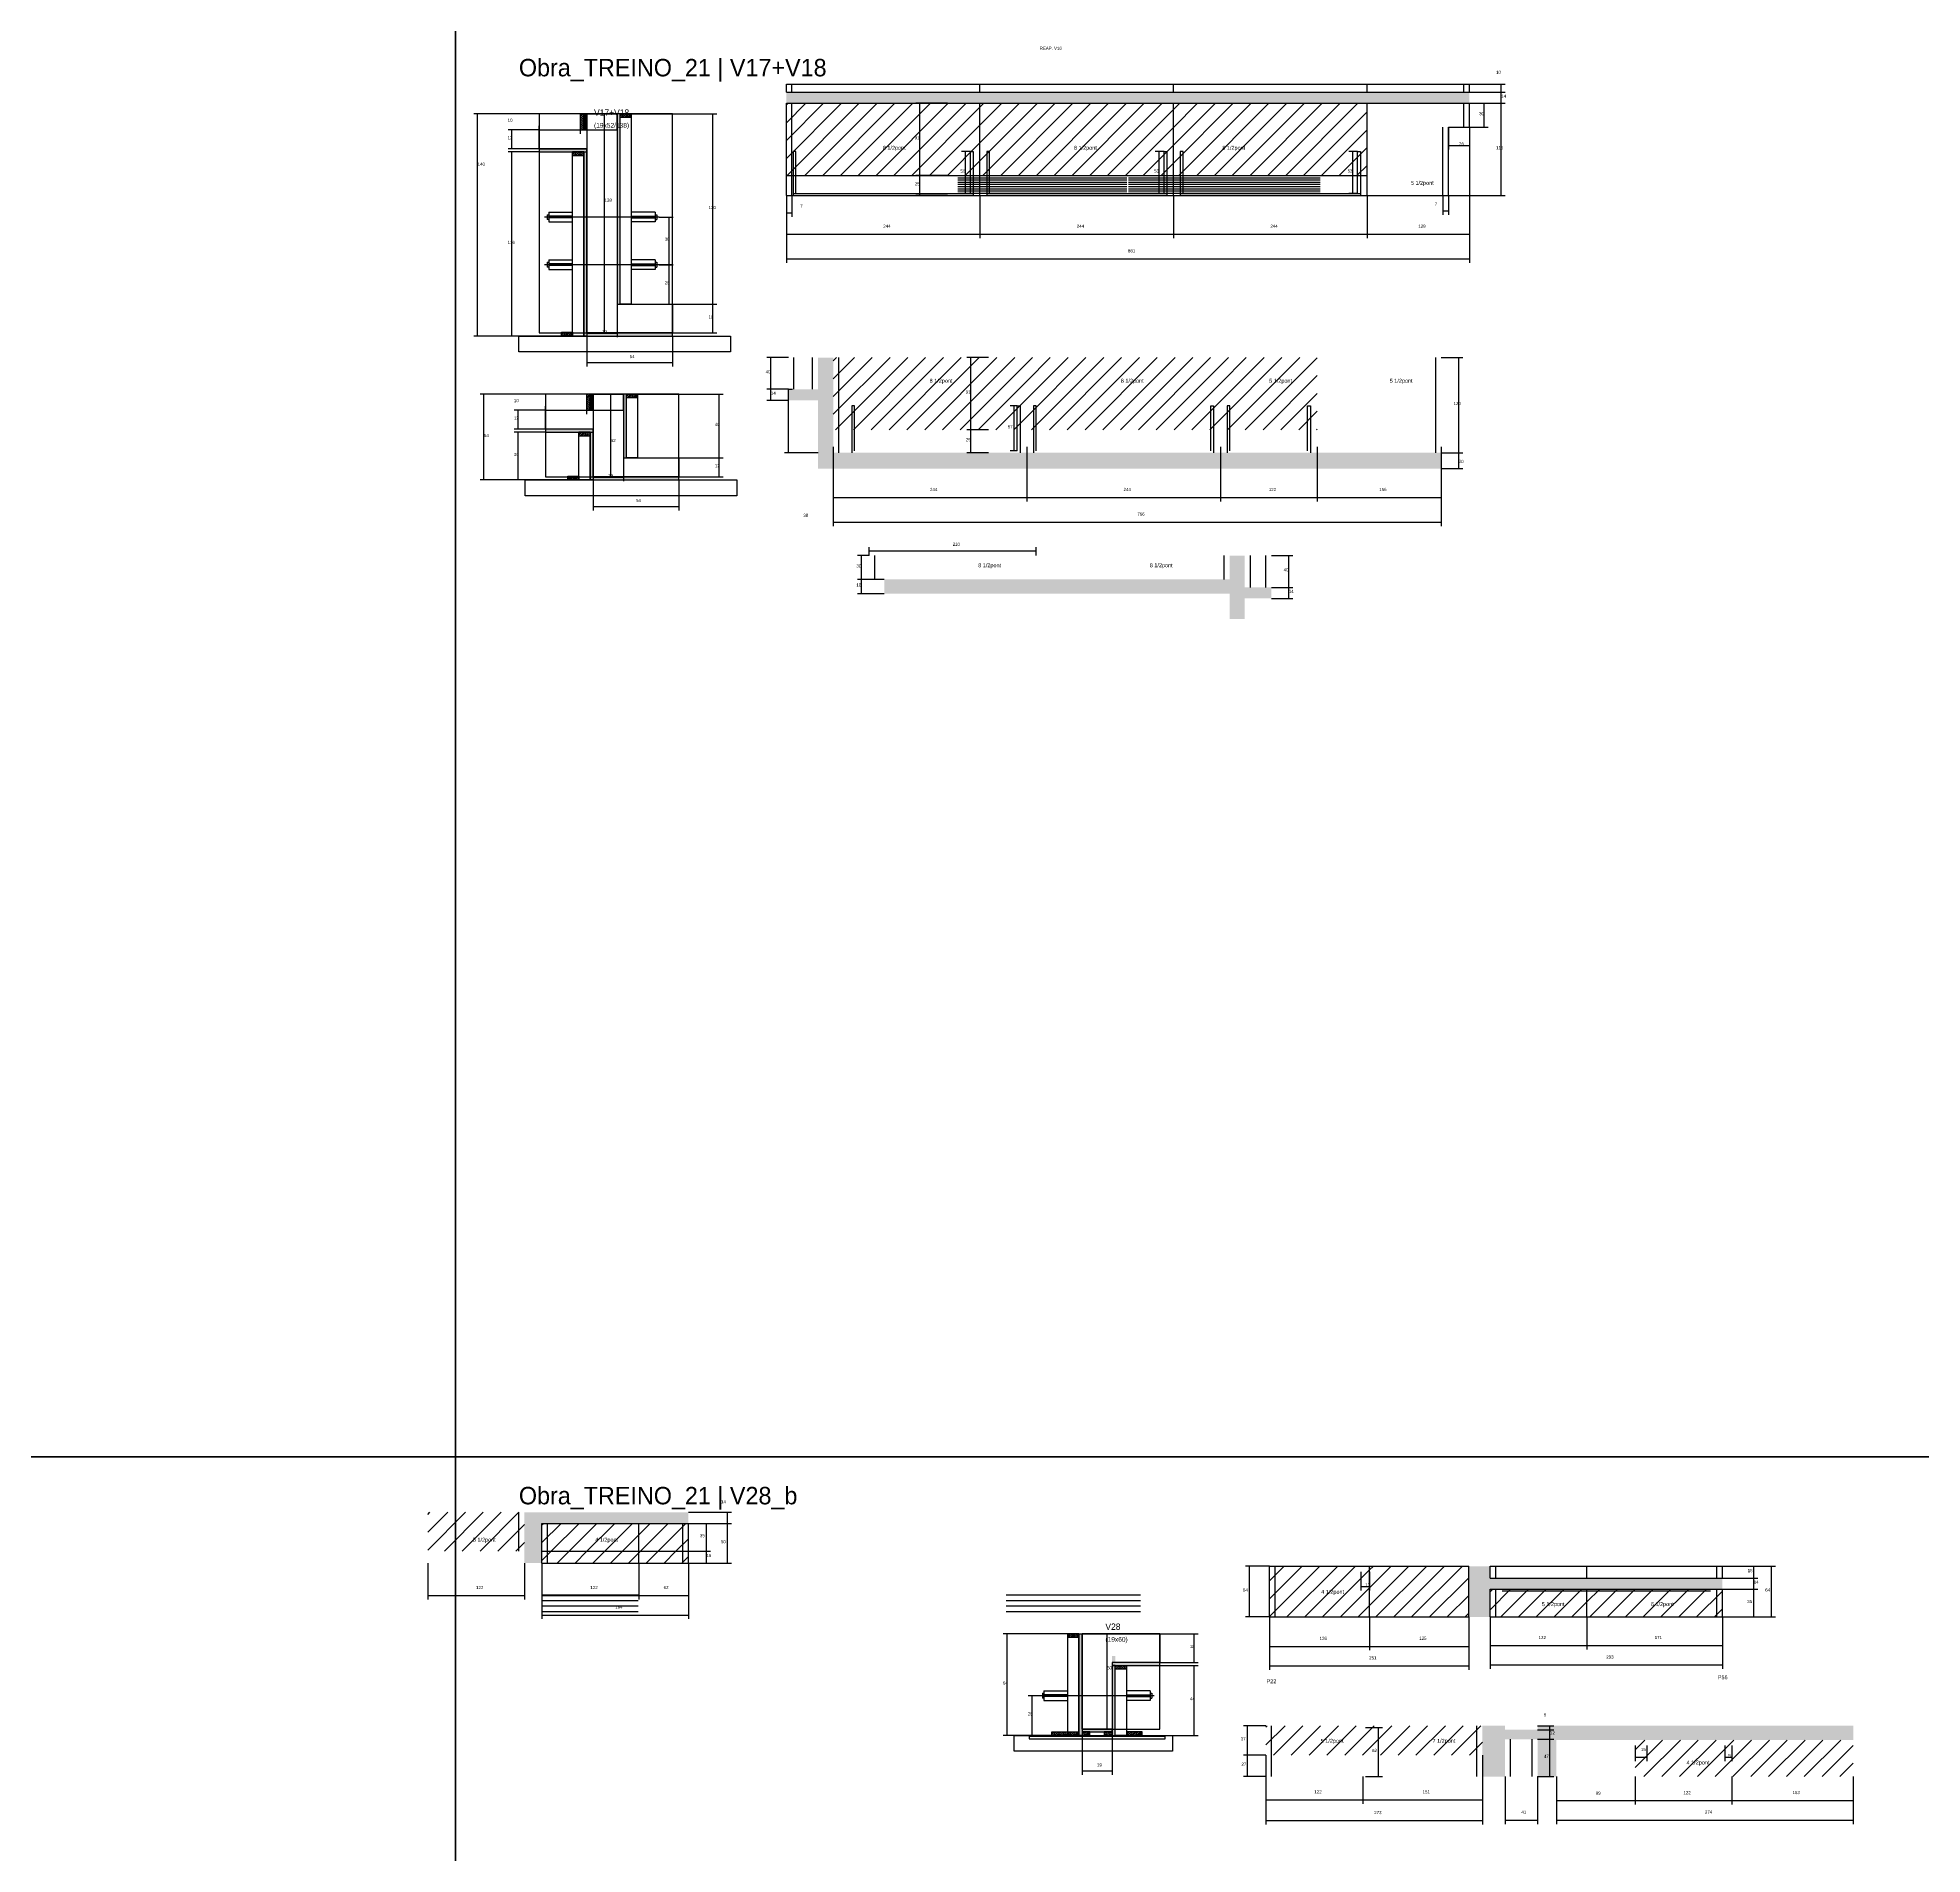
# Model space of a CAD drawing. Header units: metres. Extents: x -41 to 34840, y -36000 to 1848.
# Drawn here: x 19773 to 22149, y -22101 to -19811 of the extents above; entities that cross this region are included whole.
import ezdxf

# ---------------------------------------------------------------- set-up
doc = ezdxf.new("R2010")
doc.units = ezdxf.units.M
for name, color, linetype in [('barrote', 126, 'Continuous'), ('CELL_BORDER', 8, 'Continuous'), ('CONCRETO', 251, 'Continuous'), ('COTA', 4, 'Continuous'), ('Cota Seção (2x)', 4, 'Continuous'), ('Hachura', 253, 'Continuous'), ('LABEL_ID', 3, 'Continuous'), ('Madeira', 126, 'Continuous'), ('NOMENCLATURA', 7, 'Continuous'), ('Painéis', 200, 'Continuous'), ('PONTALETE', 2, 'Continuous'), ('SARR_2.2x7', 40, 'Continuous'), ('SARR_3.5x7', 81, 'Continuous'), ('SCO-___-LAJ', 4, 'Continuous'), ('TENSOR', 2, 'Continuous'), ('Texto Seção', 7, 'Continuous')]:
    doc.layers.add(name, color=color, linetype=linetype)

msp = doc.modelspace()

# ---------------------------------------------------------------- hatches: boundary and pattern name
at = {"layer": 'COTA'}
h = msp.add_hatch(dxfattribs=at)
h.set_pattern_fill('AR-CONC', scale=0.03)
h.paths.add_polyline_path([(21578.2, -19894), (21578.2, -19880), (20717.2, -19880), (20717.2, -19894)])
h = msp.add_hatch(dxfattribs=at)
h.set_pattern_fill('AR-CONC', scale=0.03)
h.paths.add_polyline_path([(21542.7, -20334.4), (20776.2, -20334.4), (20776.2, -20214.4), (20757.2, -20214.4), (20757.2, -20254.4), (20719.7, -20254.4), (20719.7, -20268.4), (20757.2, -20268.4), (20757.2, -20354.4), (21542.7, -20354.4)])
h = msp.add_hatch(dxfattribs=at)
h.set_pattern_fill('AR-CONC', scale=0.03)
h.paths.add_polyline_path([(21276, -20512.1), (21276, -20544.1), (21295, -20544.1), (21295, -20518.1), (21328.5, -20518.1), (21328.5, -20504.1), (21295, -20504.1), (21295, -20464.1), (21276, -20464.1), (21276, -20494.1), (20840.5, -20494.1), (20840.5, -20512.1)])
h = msp.add_hatch(dxfattribs=at)
h.set_pattern_fill('AR-CONC', scale=0.03)
h.paths.add_polyline_path([(20409.1, -21734), (20409.1, -21684), (20593.6, -21684), (20593.6, -21670), (20387, -21670), (20387, -21734)])
h = msp.add_hatch(dxfattribs=at)
h.set_pattern_fill('AR-CONC', scale=0.03)
h.paths.add_polyline_path([(21604.3, -21767), (21897.1, -21767), (21897.1, -21753), (21604.3, -21753), (21604.3, -21738), (21577.3, -21738), (21577.3, -21802), (21604.3, -21802)])
h = msp.add_hatch(dxfattribs=at)
h.set_pattern_fill('AR-CONC', scale=0.03)
h.paths.add_polyline_path([(21594.6, -22003.1), (21623.1, -22003.1), (21623.1, -21956.1), (21664.1, -21956.1), (21664.1, -22003.1), (21687.9, -22003.1), (21687.9, -21957.1), (22061.9, -21957.1), (22061.9, -21939.1), (21664.1, -21939.1), (21664.1, -21944.1), (21623.1, -21944.1), (21623.1, -21939.1), (21594.6, -21939.1)])
at = {"layer": 'Hachura'}
h = msp.add_hatch(dxfattribs=at)
h.set_pattern_fill('ANSI31', scale=0.5)
h.paths.add_polyline_path([(20461.7, -19907.3), (20457.3, -19907.3), (20457.3, -19907.3), (20457.3, -19927.3), (20457.3, -19927.3), (20461.7, -19927.3), (20461.7, -19927.3), (20461.7, -19907.3)])
h = msp.add_hatch(color=8, dxfattribs=at)
h.dxf.hatch_style = 1
h.paths.add_polyline_path([(20461.7, -19907.3), (20465.7, -19907.3), (20465.7, -19907.3), (20465.7, -19927.3), (20465.7, -19927.3), (20461.7, -19927.3), (20461.7, -19927.3), (20461.7, -19907.3)])
h = msp.add_hatch(color=8, dxfattribs=at)
h.dxf.hatch_style = 1
h.paths.add_polyline_path([(20503.7, -20147.3), (20507.7, -20147.3), (20507.7, -19907.3), (20503.7, -19907.3)])
h = msp.add_hatch(dxfattribs=at)
h.set_pattern_fill('ANSI31', scale=0.5)
h.paths.add_polyline_path([(20521.7, -19907.3), (20521.7, -19911.7), (20521.7, -19911.7), (20507.7, -19911.7), (20507.7, -19911.7), (20507.7, -19907.3), (20507.7, -19907.3), (20521.7, -19907.3)])
h = msp.add_hatch(dxfattribs=at)
h.set_pattern_fill('ANSI31', scale=5)
h.paths.add_polyline_path([(20961.2, -19985), (20961.2, -19894), (20717.2, -19894), (20717.2, -19985)])
h = msp.add_hatch(dxfattribs=at)
h.set_pattern_fill('ANSI31', scale=5)
h.paths.add_polyline_path([(21205.2, -19985), (21205.2, -19894), (20961.2, -19894), (20961.2, -19985)])
h = msp.add_hatch(dxfattribs=at)
h.set_pattern_fill('ANSI31', scale=5)
h.paths.add_polyline_path([(21449.2, -19985), (21449.2, -19894), (21205.2, -19894), (21205.2, -19985)])
h = msp.add_hatch(color=8, dxfattribs=at)
h.dxf.hatch_style = 1
h.paths.add_polyline_path([(20465.7, -19955.3), (20465.7, -19951.3), (20465.7, -19951.3), (20405.7, -19951.3), (20405.7, -19951.3), (20405.7, -19955.3), (20405.7, -19955.3), (20465.7, -19955.3)])
h = msp.add_hatch(dxfattribs=at)
h.set_pattern_fill('ANSI31', scale=0.5)
h.paths.add_polyline_path([(20447.7, -19955.3), (20447.7, -19959.7), (20447.7, -19959.7), (20461.7, -19959.7), (20461.7, -19959.7), (20461.7, -19955.3), (20461.7, -19955.3), (20447.7, -19955.3)])
h = msp.add_hatch(color=8, dxfattribs=at)
h.dxf.hatch_style = 1
h.paths.add_polyline_path([(20465.7, -19955.3), (20461.7, -19955.3), (20461.7, -20187.3), (20465.7, -20187.3)])
h = msp.add_hatch(dxfattribs=at)
h.set_pattern_fill('ANSI31', scale=0.5)
h.paths.add_polyline_path([(20433.7, -20186.9), (20433.7, -20182.5), (20433.7, -20182.5), (20447.7, -20182.5), (20447.7, -20182.5), (20447.7, -20186.9), (20447.7, -20186.9), (20433.7, -20186.9)])
h = msp.add_hatch(color=8, dxfattribs=at)
h.dxf.hatch_style = 1
h.paths.add_polyline_path([(20573.7, -20187.3), (20573.7, -20183.3), (20573.7, -20183.3), (20465.7, -20183.3), (20465.7, -20183.3), (20465.7, -20187.3), (20465.7, -20187.3), (20573.7, -20187.3)])
h = msp.add_hatch(dxfattribs=at)
h.set_pattern_fill('ANSI31', scale=5)
h.paths.add_polyline_path([(21020.2, -20305.4), (21020.2, -20214.4), (20776.2, -20214.4), (20776.2, -20305.4)])
h = msp.add_hatch(dxfattribs=at)
h.set_pattern_fill('ANSI31', scale=5)
h.paths.add_polyline_path([(21264.2, -20305.4), (21264.2, -20214.4), (21020.2, -20214.4), (21020.2, -20305.4)])
h = msp.add_hatch(dxfattribs=at)
h.set_pattern_fill('ANSI31', scale=5)
h.paths.add_polyline_path([(21264.2, -20305.4), (21386.2, -20305.4), (21386.2, -20214.4), (21264.2, -20214.4)])
h = msp.add_hatch(dxfattribs=at)
h.set_pattern_fill('ANSI31', scale=0.5)
h.paths.add_polyline_path([(20469.7, -20260.7), (20465.3, -20260.7), (20465.3, -20260.7), (20465.3, -20280.7), (20465.3, -20280.7), (20469.7, -20280.7), (20469.7, -20280.7), (20469.7, -20260.7)])
h = msp.add_hatch(color=8, dxfattribs=at)
h.dxf.hatch_style = 1
h.paths.add_polyline_path([(20469.7, -20260.7), (20473.7, -20260.7), (20473.7, -20260.7), (20473.7, -20280.7), (20473.7, -20280.7), (20469.7, -20280.7), (20469.7, -20280.7), (20469.7, -20260.7)])
h = msp.add_hatch(color=8, dxfattribs=at)
h.dxf.hatch_style = 1
h.paths.add_polyline_path([(20511.7, -20340.7), (20515.7, -20340.7), (20515.7, -20260.7), (20511.7, -20260.7)])
h = msp.add_hatch(dxfattribs=at)
h.set_pattern_fill('ANSI31', scale=0.5)
h.paths.add_polyline_path([(20529.7, -20260.7), (20529.7, -20265.1), (20529.7, -20265.1), (20515.7, -20265.1), (20515.7, -20265.1), (20515.7, -20260.7), (20515.7, -20260.7), (20529.7, -20260.7)])
h = msp.add_hatch(color=8, dxfattribs=at)
h.dxf.hatch_style = 1
h.paths.add_polyline_path([(20473.7, -20308.7), (20473.7, -20304.7), (20473.7, -20304.7), (20413.7, -20304.7), (20413.7, -20304.7), (20413.7, -20308.7), (20413.7, -20308.7), (20473.7, -20308.7)])
h = msp.add_hatch(dxfattribs=at)
h.set_pattern_fill('ANSI31', scale=0.5)
h.paths.add_polyline_path([(20455.7, -20308.7), (20455.7, -20313.1), (20455.7, -20313.1), (20469.7, -20313.1), (20469.7, -20313.1), (20469.7, -20308.7), (20469.7, -20308.7), (20455.7, -20308.7)])
h = msp.add_hatch(color=8, dxfattribs=at)
h.dxf.hatch_style = 1
h.paths.add_polyline_path([(20473.7, -20308.7), (20469.7, -20308.7), (20469.7, -20368.7), (20473.7, -20368.7)])
h = msp.add_hatch(dxfattribs=at)
h.set_pattern_fill('ANSI31', scale=0.5)
h.paths.add_polyline_path([(20441.7, -20368.3), (20441.7, -20363.9), (20441.7, -20363.9), (20455.7, -20363.9), (20455.7, -20363.9), (20455.7, -20368.3), (20455.7, -20368.3), (20441.7, -20368.3)])
h = msp.add_hatch(color=8, dxfattribs=at)
h.dxf.hatch_style = 1
h.paths.add_polyline_path([(20581.7, -20368.7), (20581.7, -20364.7), (20581.7, -20364.7), (20473.7, -20364.7), (20473.7, -20364.7), (20473.7, -20368.7), (20473.7, -20368.7), (20581.7, -20368.7)])
h = msp.add_hatch(dxfattribs=at)
h.set_pattern_fill('ANSI31', scale=5)
h.paths.add_polyline_path([(20387, -21670), (20265, -21670), (20265, -21719), (20387, -21719)])
h = msp.add_hatch(dxfattribs=at)
h.set_pattern_fill('ANSI31', scale=5)
h.paths.add_polyline_path([(20409.1, -21684), (20409.1, -21719), (20531.1, -21719), (20531.1, -21684)])
h = msp.add_hatch(dxfattribs=at)
h.set_pattern_fill('ANSI31', scale=5)
h.paths.add_polyline_path([(20531.1, -21684), (20531.1, -21719), (20593.6, -21719), (20593.6, -21684)])
h = msp.add_hatch(dxfattribs=at)
h.set_pattern_fill('ANSI31', scale=5)
h.paths.add_polyline_path([(20409.1, -21719), (20409.1, -21734), (20531.1, -21734), (20531.1, -21719)])
h = msp.add_hatch(dxfattribs=at)
h.set_pattern_fill('ANSI31', scale=5)
h.paths.add_polyline_path([(20593.6, -21734), (20593.6, -21719), (20531.1, -21719), (20531.1, -21734)])
h = msp.add_hatch(dxfattribs=at)
h.set_pattern_fill('ANSI31', scale=5)
h.paths.add_polyline_path([(21326.3, -21802), (21452.3, -21802), (21452.3, -21738), (21326.3, -21738)])
h = msp.add_hatch(dxfattribs=at)
h.set_pattern_fill('ANSI31', scale=5)
h.paths.add_polyline_path([(21577.3, -21802), (21577.3, -21738), (21452.3, -21738), (21452.3, -21802)])
h = msp.add_hatch(dxfattribs=at)
h.set_pattern_fill('ANSI31', scale=5)
h.paths.add_polyline_path([(21726.3, -21802), (21726.3, -21767), (21604.3, -21767), (21604.3, -21802)])
h = msp.add_hatch(dxfattribs=at)
h.set_pattern_fill('ANSI31', scale=5)
h.paths.add_polyline_path([(21726.3, -21767), (21726.3, -21802), (21897.1, -21802), (21897.1, -21767)])
h = msp.add_hatch(dxfattribs=at)
h.set_pattern_fill('ANSI31', scale=0.5)
h.paths.add_polyline_path([(21071.8, -21823.2), (21071.8, -21827.6), (21071.8, -21827.6), (21085.8, -21827.6), (21085.8, -21827.6), (21085.8, -21823.2), (21085.8, -21823.2), (21071.8, -21823.2)])
h = msp.add_hatch(color=8, dxfattribs=at)
h.dxf.hatch_style = 1
h.paths.add_polyline_path([(21085.8, -21823.2), (21089.8, -21823.2), (21089.8, -21823.2), (21089.8, -21951.2), (21089.8, -21951.2), (21085.8, -21951.2), (21085.8, -21951.2), (21085.8, -21823.2)])
h = msp.add_hatch(color=8, dxfattribs=at)
h.dxf.hatch_style = 1
h.paths.add_polyline_path([(21131.8, -21851.2), (21127.8, -21851.2), (21127.8, -21851.2), (21127.8, -21951.2), (21127.8, -21951.2), (21131.8, -21951.2), (21131.8, -21951.2), (21131.8, -21851.2)])
h = msp.add_hatch(color=8, dxfattribs=at)
h.dxf.hatch_style = 1
h.paths.add_polyline_path([(21187.8, -21863.2), (21187.8, -21859.2), (21187.8, -21859.2), (21127.8, -21859.2), (21127.8, -21859.2), (21127.8, -21863.2), (21127.8, -21863.2), (21187.8, -21863.2)])
h = msp.add_hatch(dxfattribs=at)
h.set_pattern_fill('ANSI31', scale=0.5)
h.paths.add_polyline_path([(21145.8, -21863.2), (21145.8, -21867.6), (21145.8, -21867.6), (21131.8, -21867.6), (21131.8, -21867.6), (21131.8, -21863.2), (21131.8, -21863.2), (21145.8, -21863.2)])
h = msp.add_hatch(dxfattribs=at)
h.set_pattern_fill('ANSI31', scale=0.5)
h.paths.add_polyline_path([(21051.8, -21951.2), (21051.8, -21946.8), (21051.8, -21946.8), (21071.8, -21946.8), (21071.8, -21946.8), (21071.8, -21951.2), (21071.8, -21951.2), (21051.8, -21951.2)])
h = msp.add_hatch(dxfattribs=at)
h.set_pattern_fill('ANSI31', scale=0.5)
h.paths.add_polyline_path([(21071.8, -21951.2), (21071.8, -21946.8), (21071.8, -21946.8), (21085.8, -21946.8), (21085.8, -21946.8), (21085.8, -21951.2), (21085.8, -21951.2), (21071.8, -21951.2)])
h = msp.add_hatch(color=8, dxfattribs=at)
h.dxf.hatch_style = 1
h.paths.add_polyline_path([(21127.8, -21946.8), (21127.8, -21943.2), (21127.8, -21943.2), (21089.8, -21943.2), (21089.8, -21943.2), (21089.8, -21946.8), (21089.8, -21946.8), (21127.8, -21946.8)])
h = msp.add_hatch(dxfattribs=at)
h.set_pattern_fill('ANSI31', scale=0.5)
h.paths.add_polyline_path([(21099.8, -21951.2), (21099.8, -21946.8), (21099.8, -21946.8), (21089.8, -21946.8), (21089.8, -21946.8), (21089.8, -21951.2), (21089.8, -21951.2), (21099.8, -21951.2)])
h = msp.add_hatch(dxfattribs=at)
h.set_pattern_fill('ANSI31', scale=0.5)
h.paths.add_polyline_path([(21127.8, -21951.2), (21127.8, -21946.8), (21127.8, -21946.8), (21117.8, -21946.8), (21117.8, -21946.8), (21117.8, -21951.2), (21117.8, -21951.2), (21127.8, -21951.2)])
h = msp.add_hatch(dxfattribs=at)
h.set_pattern_fill('ANSI31', scale=0.5)
h.paths.add_polyline_path([(21165.8, -21951.2), (21165.8, -21946.8), (21165.8, -21946.8), (21145.8, -21946.8), (21145.8, -21946.8), (21145.8, -21951.2), (21145.8, -21951.2), (21165.8, -21951.2)])
h = msp.add_hatch(dxfattribs=at)
h.set_pattern_fill('ANSI31', scale=5)
h.paths.add_polyline_path([(21443.7, -21976.1), (21443.7, -21939.1), (21321.7, -21939.1), (21321.7, -21976.1)])
h = msp.add_hatch(dxfattribs=at)
h.set_pattern_fill('ANSI31', scale=5)
h.paths.add_polyline_path([(21594.6, -21976.1), (21594.6, -21939.1), (21443.7, -21939.1), (21443.7, -21976.1)])
h = msp.add_hatch(dxfattribs=at)
h.set_pattern_fill('ANSI31', scale=5)
h.paths.add_polyline_path([(21786.9, -21957.1), (21786.9, -22003.1), (21908.9, -22003.1), (21908.9, -21957.1)])
h = msp.add_hatch(dxfattribs=at)
h.set_pattern_fill('ANSI31', scale=5)
h.paths.add_polyline_path([(21908.9, -21957.1), (21908.9, -22003.1), (22061.9, -22003.1), (22061.9, -21957.1)])

# ---------------------------------------------------------------- linework, layer by layer
for p, q in [((20415.7, -20034.4), (20415.7, -20040.4)), ((20415.7, -20034.4), (20417.7, -20034.4)), ((20417.7, -20040.4), (20415.7, -20040.4)), ((20417.7, -20031.4), (20417.7, -20043.4)), ((20417.7, -20031.4), (20447.7, -20031.4)), ((20447.7, -20036.4), (20417.7, -20036.4)), ((20447.7, -20038.4), (20417.7, -20038.4)), ((20417.7, -20043.4), (20447.7, -20043.4)), ((20551.7, -20031.4), (20521.7, -20031.4)), ((20521.7, -20036.4), (20551.7, -20036.4)), ((20521.7, -20038.4), (20551.7, -20038.4)), ((20551.7, -20043.4), (20521.7, -20043.4)), ((20551.7, -20031.4), (20551.7, -20043.4)), ((20551.7, -20034.4), (20553.7, -20034.4)), ((20551.7, -20040.4), (20553.7, -20040.4)), ((20553.7, -20034.4), (20553.7, -20040.4)), ((20415.7, -20094.4), (20415.7, -20100.4)), ((20415.7, -20094.4), (20417.7, -20094.4)), ((20417.7, -20091.4), (20417.7, -20103.4)), ((20417.7, -20091.4), (20447.7, -20091.4)), ((20447.7, -20096.4), (20417.7, -20096.4)), ((20551.7, -20091.4), (20521.7, -20091.4)), ((20521.7, -20096.4), (20551.7, -20096.4)), ((20551.7, -20091.4), (20551.7, -20103.4)), ((20551.7, -20094.4), (20553.7, -20094.4)), ((20553.7, -20094.4), (20553.7, -20100.4)), ((20417.7, -20100.4), (20415.7, -20100.4)), ((20447.7, -20098.4), (20417.7, -20098.4)), ((20417.7, -20103.4), (20447.7, -20103.4)), ((20521.7, -20098.4), (20551.7, -20098.4)), ((20551.7, -20103.4), (20521.7, -20103.4)), ((20551.7, -20100.4), (20553.7, -20100.4)), ((21039.8, -21898.2), (21039.8, -21904.2)), ((21039.8, -21898.2), (21041.8, -21898.2)), ((21041.8, -21895.2), (21041.8, -21907.2)), ((21041.8, -21895.2), (21071.8, -21895.2)), ((21071.8, -21900.2), (21041.8, -21900.2)), ((21071.8, -21902.2), (21041.8, -21902.2)), ((21175.8, -21895.2), (21145.8, -21895.2)), ((21145.8, -21900.2), (21175.8, -21900.2)), ((21145.8, -21902.2), (21175.8, -21902.2)), ((21175.8, -21895.2), (21175.8, -21907.2)), ((21175.8, -21898.2), (21177.8, -21898.2)), ((21177.8, -21898.2), (21177.8, -21904.2)), ((21041.8, -21904.2), (21039.8, -21904.2)), ((21041.8, -21907.2), (21071.8, -21907.2)), ((21175.8, -21907.2), (21145.8, -21907.2)), ((21175.8, -21904.2), (21177.8, -21904.2))]:
    msp.add_line(p, q)
at = {"layer": 'barrote'}
for points in [[(20646.9, -20207.3), (20380, -20207.3), (20380, -20187.3), (20646.9, -20187.3)], [(20654.8, -20388.7), (20387.9, -20388.7), (20387.9, -20368.7), (20654.8, -20368.7)], [(21203.7, -21971.2), (21004.1, -21971.2), (21004.1, -21951.2), (21203.7, -21951.2)]]:
    msp.add_lwpolyline(points, close=True, dxfattribs=at)
at = {"layer": 'CELL_BORDER'}
for points in [[(17400, -21600), (20300, -21600), (20300, -19800), (17400, -19800)], [(20300, -21600), (23200, -21600), (23200, -19800), (20300, -19800)], [(17400, -23400), (20300, -23400), (20300, -21600), (17400, -21600)], [(20300, -23400), (23200, -23400), (23200, -21600), (20300, -21600)]]:
    msp.add_lwpolyline(points, close=True, dxfattribs=at)
at = {"layer": 'CONCRETO'}
for points in [[(20503.7, -19907.3), (20503.7, -20147.3), (20573.7, -20147.3), (20573.7, -20183.3), (20573.7, -20183.3), (20573.7, -20183.3), (20465.7, -20183.3), (20465.7, -19951.3), (20405.7, -19951.3), (20405.7, -19927.3), (20465.7, -19927.3)], [(20465.7, -19927.3), (20465.7, -19917.3), (20465.7, -19907.3), (20503.7, -19907.3)], [(20511.7, -20260.7), (20511.7, -20340.7), (20581.7, -20340.7), (20581.7, -20364.7), (20581.7, -20364.7), (20581.7, -20364.7), (20473.7, -20364.7), (20473.7, -20304.7), (20413.7, -20304.7), (20413.7, -20280.7), (20473.7, -20280.7)], [(20473.7, -20280.7), (20469.7, -20280.7), (20473.7, -20260.7), (20511.7, -20260.7)]]:
    msp.add_lwpolyline(points, dxfattribs=at)
for points in [[(20405.7, -20183.3), (20573.7, -20183.3), (20573.7, -19907.3), (20405.7, -19907.3)], [(20465.7, -19927.3), (20503.7, -19927.3), (20503.7, -19907.3), (20465.7, -19907.3)], [(20413.7, -20364.7), (20581.7, -20364.7), (20581.7, -20260.7), (20413.7, -20260.7)], [(20469.7, -20280.7), (20511.7, -20280.7), (20511.7, -20260.7), (20469.7, -20260.7)], [(21089.8, -21843.2), (21089.8, -21823.2), (21187.8, -21823.2), (21187.8, -21859.2), (21127.8, -21859.2), (21127.8, -21943.2), (21089.8, -21943.2), (21089.8, -21843.2)], [(21089.8, -21943.2), (21187.8, -21943.2), (21187.8, -21823.2), (21089.8, -21823.2)]]:
    msp.add_lwpolyline(points, close=True, dxfattribs=at)
at = {"layer": 'COTA'}
for p, q in [((21578.2, -19870), (21623.2, -19870)), ((21578.2, -19880), (21623.2, -19880)), ((21578.2, -19880), (21623.2, -19880)), ((21618.2, -19880), (21618.2, -19870)), ((21618.2, -19894), (21618.2, -19880)), ((20457.3, -19907.3), (20323, -19907.3)), ((20328, -20187.3), (20328, -19907.3)), ((20457.3, -19907.3), (20457.3, -19932.3)), ((20521.7, -19907.3), (20629.6, -19907.3)), ((20624.6, -20147.3), (20624.6, -19907.3)), ((20920.4, -19894), (20880.4, -19894)), ((20885.4, -19985), (20885.4, -19894)), ((21578.2, -19894), (21623.2, -19894)), ((21578.2, -19894), (21623.2, -19894)), ((21578.2, -19894), (21601.9, -19894)), ((21596.9, -19924), (21596.9, -19894)), ((21618.2, -20010), (21618.2, -19894)), ((20405.7, -19927.3), (20366.3, -19927.3)), ((20371.3, -19951.3), (20371.3, -19927.3)), ((20405.7, -19927.3), (20405.7, -19922.3)), ((20405.7, -19927.3), (20457.3, -19927.3)), ((21551.7, -19924), (21551.7, -19952)), ((21578.2, -19924), (21578.2, -20095)), ((21578.2, -19924), (21578.2, -20064)), ((21578.2, -19924), (21601.9, -19924)), ((21578.2, -19924), (21578.2, -19952)), ((20405.7, -19951.3), (20366.3, -19951.3)), ((20949.2, -19954.8), (20938.1, -19954.8)), ((20943.1, -20007.8), (20943.1, -19954.8)), ((21193.2, -19954.8), (21182.1, -19954.8)), ((21187.1, -20007.8), (21187.1, -19954.8)), ((21437.2, -19954.8), (21426.1, -19954.8)), ((21431.1, -20007.8), (21431.1, -19954.8)), ((21551.7, -19947), (21578.2, -19947)), ((20405.7, -19955.3), (20366.3, -19955.3)), ((20371.3, -20187.3), (20371.3, -19955.3)), ((20920.4, -19985), (20880.4, -19985)), ((20920.4, -19985), (20880.4, -19985)), ((20885.4, -20010), (20885.4, -19985)), ((20717.2, -20010), (20717.2, -20064)), ((20717.2, -20010), (20717.2, -20095)), ((20717.2, -20010), (20717.2, -20036.9)), ((20724.2, -20010), (20724.2, -20036.9)), ((20920.4, -20010), (20880.4, -20010)), ((20949.2, -20007.8), (20938.1, -20007.8)), ((20961.2, -20010), (20961.2, -20064)), ((20961.2, -20010), (20961.2, -20064)), ((21193.2, -20007.8), (21182.1, -20007.8)), ((21205.2, -20010), (21205.2, -20064)), ((21205.2, -20010), (21205.2, -20064)), ((21437.2, -20007.8), (21426.1, -20007.8)), ((21449.2, -20010), (21449.2, -20064)), ((21449.2, -20010), (21449.2, -20064)), ((21544.7, -20010), (21544.7, -20034.7)), ((21551.7, -20010), (21623.2, -20010)), ((21551.7, -20010), (21551.7, -20034.7)), ((20556.7, -20037.4), (20574.4, -20037.4)), ((20569.4, -20097.3), (20569.4, -20037.4)), ((20717.2, -20031.9), (20724.2, -20031.9)), ((21544.7, -20029.7), (21551.7, -20029.7)), ((20717.2, -20059), (20961.2, -20059)), ((20961.2, -20059), (21205.2, -20059)), ((21205.2, -20059), (21449.2, -20059)), ((21449.2, -20059), (21578.2, -20059)), ((20556.7, -20097.3), (20574.4, -20097.3)), ((20556.7, -20097.4), (20574.4, -20097.4)), ((20569.4, -20147.3), (20569.4, -20097.4)), ((20717.2, -20090), (21578.2, -20090)), ((20556.7, -20147.3), (20574.4, -20147.3)), ((20573.7, -20147.3), (20629.6, -20147.3)), ((20573.7, -20147.3), (20629.6, -20147.3)), ((20624.6, -20183.3), (20624.6, -20147.3)), ((20447.7, -20187.3), (20323, -20187.3)), ((20447.7, -20187.3), (20366.3, -20187.3)), ((20465.7, -20187.3), (20465.7, -20225.7)), ((20573.7, -20183.3), (20629.6, -20183.3)), ((20573.7, -20187.3), (20573.7, -20225.7)), ((20719.7, -20214.4), (20692.6, -20214.4)), ((20697.6, -20254.4), (20697.6, -20214.4)), ((20972, -20214.4), (20944.8, -20214.4)), ((20949.8, -20305.4), (20949.8, -20214.4)), ((21542.7, -20214.4), (21569.7, -20214.4)), ((21564.7, -20334.4), (21564.7, -20214.4)), ((20465.7, -20220.7), (20573.7, -20220.7)), ((20465.3, -20260.7), (20331, -20260.7)), ((20336, -20368.7), (20336, -20260.7)), ((20465.3, -20260.7), (20465.3, -20285.7)), ((20529.7, -20260.7), (20637.6, -20260.7)), ((20632.6, -20340.7), (20632.6, -20260.7)), ((20719.7, -20254.4), (20692.6, -20254.4)), ((20719.7, -20254.4), (20692.6, -20254.4)), ((20697.6, -20268.4), (20697.6, -20254.4)), ((20719.7, -20334.4), (20719.7, -20254.4)), ((20719.7, -20254.4), (20724.7, -20254.4)), ((20413.7, -20280.7), (20374.2, -20280.7)), ((20379.2, -20304.7), (20379.2, -20280.7)), ((20413.7, -20280.7), (20413.7, -20275.7)), ((20413.7, -20280.7), (20465.3, -20280.7)), ((20719.7, -20268.4), (20692.6, -20268.4)), ((21008.2, -20275.2), (20999.4, -20275.2)), ((21004.4, -20332.2), (21004.4, -20275.2)), ((20413.7, -20304.7), (20374.2, -20304.7)), ((20413.7, -20308.7), (20374.2, -20308.7)), ((20379.2, -20368.7), (20379.2, -20308.7)), ((20972, -20305.4), (20944.8, -20305.4)), ((20972, -20305.4), (20944.8, -20305.4)), ((20949.8, -20334.4), (20949.8, -20305.4)), ((20757.2, -20334.4), (20714.7, -20334.4)), ((20776.2, -20326.9), (20776.2, -20395.8)), ((20776.2, -20326.9), (20776.2, -20426.8)), ((20972, -20334.4), (20944.8, -20334.4)), ((21008.2, -20332.2), (20999.4, -20332.2)), ((21020.2, -20326.9), (21020.2, -20395.8)), ((21020.2, -20326.9), (21020.2, -20395.8)), ((21264.2, -20326.9), (21264.2, -20395.8)), ((21264.2, -20326.9), (21264.2, -20395.8)), ((21386.2, -20326.9), (21386.2, -20395.8)), ((21386.2, -20326.9), (21386.2, -20395.8)), ((21542.7, -20326.9), (21542.7, -20426.8)), ((21542.7, -20334.4), (21569.7, -20334.4)), ((21542.7, -20334.4), (21569.7, -20334.4)), ((21564.7, -20354.4), (21564.7, -20334.4)), ((20581.7, -20340.7), (20637.6, -20340.7)), ((20581.7, -20340.7), (20637.6, -20340.7)), ((20632.6, -20364.7), (20632.6, -20340.7)), ((21542.7, -20344.5), (21542.7, -20395.8)), ((21542.7, -20354.4), (21569.7, -20354.4)), ((20455.7, -20368.7), (20331, -20368.7)), ((20455.7, -20368.7), (20374.2, -20368.7)), ((20473.7, -20368.7), (20473.7, -20407.1)), ((20581.7, -20364.7), (20637.6, -20364.7)), ((20581.7, -20368.7), (20581.7, -20407.1)), ((20473.7, -20402.1), (20581.7, -20402.1)), ((20776.2, -20390.8), (21020.2, -20390.8)), ((21020.2, -20390.8), (21264.2, -20390.8)), ((21264.2, -20390.8), (21386.2, -20390.8)), ((21386.2, -20390.8), (21542.7, -20390.8)), ((20776.2, -20421.8), (21542.7, -20421.8)), ((20821.5, -20464.1), (20821.5, -20453.3)), ((21032, -20464.1), (21032, -20453.3)), ((20821.5, -20464.1), (20806.9, -20464.1)), ((20811.9, -20494.1), (20811.9, -20464.1)), ((20821.5, -20458.3), (21032, -20458.3)), ((21328.5, -20464.1), (21355.5, -20464.1)), ((21350.5, -20504.1), (21350.5, -20464.1)), ((20821.5, -20494.1), (20806.9, -20494.1)), ((20840.5, -20494.1), (20806.9, -20494.1)), ((20811.9, -20512.1), (20811.9, -20494.1)), ((20840.5, -20512.1), (20806.9, -20512.1)), ((21328.5, -20504.1), (21355.5, -20504.1)), ((21328.5, -20504.1), (21355.5, -20504.1)), ((21328.5, -20518.1), (21355.5, -20518.1)), ((21350.5, -20518.1), (21350.5, -20504.1)), ((20593.6, -21670), (20647.8, -21670)), ((20593.6, -21684), (20647.8, -21684)), ((20593.6, -21684), (20621.4, -21684)), ((20593.6, -21684), (20647.8, -21684)), ((20616.4, -21719), (20616.4, -21684)), ((20642.8, -21684), (20642.8, -21670)), ((20642.8, -21734), (20642.8, -21684)), ((20265, -21734), (20265, -21779.9)), ((20387, -21734), (20387, -21779.9)), ((20409.1, -21734), (20409.1, -21779.9)), ((20409.1, -21734), (20409.1, -21804.5)), ((20531.1, -21734), (20531.1, -21779.9)), ((20531.1, -21734), (20531.1, -21779.9)), ((20593.6, -21719), (20621.4, -21719)), ((20593.6, -21719), (20621.4, -21719)), ((20593.6, -21734), (20593.6, -21779.9)), ((20593.6, -21734), (20593.6, -21804.5)), ((20593.6, -21734), (20647.8, -21734)), ((20593.6, -21734), (20621.4, -21734)), ((20616.4, -21734), (20616.4, -21719)), ((21326.3, -21738), (21295.8, -21738)), ((21300.8, -21802), (21300.8, -21738)), ((21441.3, -21745), (21441.3, -21768.5)), ((21452.3, -21745), (21452.3, -21768.5)), ((21897.1, -21738), (21964.1, -21738)), ((21897.1, -21738), (21941.5, -21738)), ((21897.1, -21753), (21941.5, -21753)), ((21897.1, -21753), (21941.5, -21753)), ((21936.5, -21753), (21936.5, -21738)), ((21936.5, -21767), (21936.5, -21753)), ((21959.1, -21802), (21959.1, -21738)), ((20265, -21774.9), (20387, -21774.9)), ((20409.1, -21774.9), (20531.1, -21774.9)), ((20531.1, -21774.9), (20593.6, -21774.9)), ((21441.3, -21763.5), (21452.3, -21763.5)), ((21897.1, -21767), (21941.5, -21767)), ((21897.1, -21767), (21941.5, -21767)), ((21936.5, -21802), (21936.5, -21767)), ((20409.1, -21799.5), (20593.6, -21799.5)), ((21326.3, -21802), (21295.8, -21802)), ((21326.3, -21802), (21326.3, -21844)), ((21326.3, -21802), (21326.3, -21868.5)), ((21452.3, -21802), (21452.3, -21844)), ((21452.3, -21802), (21452.3, -21844)), ((21577.3, -21802), (21577.3, -21844)), ((21577.3, -21802), (21577.3, -21868.5)), ((21604.3, -21802), (21604.3, -21843)), ((21604.3, -21802), (21604.3, -21867.5)), ((21726.3, -21802), (21726.3, -21843)), ((21726.3, -21802), (21726.3, -21843)), ((21897.1, -21802), (21897.1, -21843)), ((21897.1, -21802), (21897.1, -21867.5)), ((21897.1, -21802), (21941.5, -21802)), ((21897.1, -21802), (21964.1, -21802)), ((21071.8, -21823.2), (20990.4, -21823.2)), ((20995.4, -21951.2), (20995.4, -21823.2)), ((21187.8, -21823.2), (21236.2, -21823.2)), ((21231.2, -21859.2), (21231.2, -21823.2)), ((21326.3, -21839), (21452.3, -21839)), ((21452.3, -21839), (21577.3, -21839)), ((21604.3, -21838), (21726.3, -21838)), ((21726.3, -21838), (21897.1, -21838)), ((21187.8, -21859.2), (21236.2, -21859.2)), ((21187.8, -21863.2), (21236.2, -21863.2)), ((21231.2, -21951.2), (21231.2, -21863.2)), ((21326.3, -21863.5), (21577.3, -21863.5)), ((21604.3, -21862.5), (21897.1, -21862.5)), ((21036.5, -21901.2), (21022, -21901.2)), ((21027, -21951.2), (21027, -21901.2)), ((21321.7, -21939.1), (21293.2, -21939.1)), ((21298.2, -21976.1), (21298.2, -21939.1)), ((21447.2, -21941.3), (21468.5, -21941.3)), ((21463.5, -22003.1), (21463.5, -21941.3)), ((21664.1, -21939.1), (21684.6, -21939.1)), ((21664.1, -21944.1), (21684.6, -21944.1)), ((21664.1, -21944.1), (21684.6, -21944.1)), ((21679.6, -21944.1), (21679.6, -21939.1)), ((21679.6, -21956.1), (21679.6, -21944.1)), ((21051.8, -21951.2), (20990.4, -21951.2)), ((21051.8, -21951.2), (21022, -21951.2)), ((21089.8, -21951.2), (21089.8, -22000.9)), ((21127.8, -21951.2), (21127.8, -22000.9)), ((21165.8, -21951.2), (21236.2, -21951.2)), ((21664.1, -21956.1), (21684.6, -21956.1)), ((21664.1, -21956.1), (21684.6, -21956.1)), ((21679.6, -22003.1), (21679.6, -21956.1)), ((21786.9, -21964.1), (21786.9, -21983.6)), ((21801.9, -21964.1), (21801.9, -21983.6)), ((21899.9, -21964.1), (21899.9, -21983.6)), ((21908.9, -21964.1), (21908.9, -21983.6)), ((21089.8, -21995.9), (21127.8, -21995.9)), ((21321.7, -21976.1), (21293.2, -21976.1)), ((21321.7, -21976.1), (21293.2, -21976.1)), ((21298.2, -22003.1), (21298.2, -21976.1)), ((21321.7, -21976.1), (21321.7, -22063.6)), ((21594.6, -21976.1), (21594.6, -22063.6)), ((21786.9, -21978.6), (21801.9, -21978.6)), ((21899.9, -21978.6), (21908.9, -21978.6)), ((21321.7, -22003.1), (21293.2, -22003.1)), ((21321.7, -22003.1), (21321.7, -22037.5)), ((21443.7, -22003.1), (21443.7, -22037.5)), ((21443.7, -22003.1), (21443.7, -22037.5)), ((21447.2, -22003.1), (21468.5, -22003.1)), ((21594.6, -22003.1), (21594.6, -22037.5)), ((21623.1, -22003.1), (21623.1, -22063.1)), ((21664.1, -22003.1), (21664.1, -22063.1)), ((21664.1, -22003.1), (21684.6, -22003.1)), ((21687.9, -22003.1), (21687.9, -22063.1)), ((21687.9, -22003.1), (21687.9, -22038.5)), ((21786.9, -22003.1), (21786.9, -22038.5)), ((21786.9, -22003.1), (21786.9, -22038.5)), ((21908.9, -22003.1), (21908.9, -22038.5)), ((21908.9, -22003.1), (21908.9, -22038.5)), ((22061.9, -22003.1), (22061.9, -22038.5)), ((22061.9, -22003.1), (22061.9, -22063.1)), ((21321.7, -22032.5), (21443.7, -22032.5)), ((21443.7, -22032.5), (21594.6, -22032.5)), ((21687.9, -22033.5), (21786.9, -22033.5)), ((21786.9, -22033.5), (21908.9, -22033.5)), ((21908.9, -22033.5), (22061.9, -22033.5)), ((21321.7, -22058.6), (21594.6, -22058.6)), ((21623.1, -22058.1), (21664.1, -22058.1)), ((21687.9, -22058.1), (22061.9, -22058.1))]:
    msp.add_line(p, q, dxfattribs=at)
at = {"layer": 'Cota Seção (2x)'}
for p, q in [((20465.7, -19907.3), (20492.9, -19907.3)), ((20465.7, -19907.3), (20465.7, -20188.9)), ((20487.9, -20183.3), (20487.9, -19907.3)), ((20503.7, -19907.3), (20503.7, -20188.9)), ((20465.7, -20183.3), (20492.9, -20183.3)), ((20465.7, -20183.9), (20503.7, -20183.9)), ((20473.7, -20260.7), (20500.8, -20260.7)), ((20473.7, -20260.7), (20473.7, -20370.3)), ((20495.8, -20364.7), (20495.8, -20260.7)), ((20511.7, -20260.7), (20511.7, -20370.3)), ((20473.7, -20364.7), (20500.8, -20364.7)), ((20473.7, -20365.3), (20511.7, -20365.3)), ((21089.5, -21823.2), (21126.4, -21823.2)), ((21121.4, -21943.2), (21121.4, -21823.2)), ((21089.5, -21943.2), (21126.4, -21943.2))]:
    msp.add_line(p, q, dxfattribs=at)
at = {"layer": 'Madeira'}
for points in [[(20461.7, -19907.3), (20457.3, -19907.3), (20457.3, -19927.3), (20461.7, -19927.3)], [(20521.7, -19907.3), (20521.7, -19911.7), (20507.7, -19911.7), (20507.7, -19907.3)], [(20521.7, -20147.3), (20507.7, -20147.3), (20507.7, -19907.3), (20521.7, -19907.3)], [(20447.7, -19955.3), (20447.7, -19959.7), (20461.7, -19959.7), (20461.7, -19955.3)], [(20447.7, -19955.3), (20461.7, -19955.3), (20461.7, -20187.3), (20447.7, -20187.3)], [(20646.9, -20207.3), (20380, -20207.3), (20380, -20187.3), (20646.9, -20187.3)], [(20433.7, -20186.9), (20433.7, -20182.5), (20447.7, -20182.5), (20447.7, -20186.9)], [(20469.7, -20260.7), (20465.3, -20260.7), (20465.3, -20280.7), (20469.7, -20280.7)], [(20529.7, -20260.7), (20529.7, -20265.1), (20515.7, -20265.1), (20515.7, -20260.7)], [(20529.7, -20340.7), (20515.7, -20340.7), (20515.7, -20260.7), (20529.7, -20260.7)], [(20455.7, -20308.7), (20455.7, -20313.1), (20469.7, -20313.1), (20469.7, -20308.7)], [(20455.7, -20308.7), (20469.7, -20308.7), (20469.7, -20368.7), (20455.7, -20368.7)], [(20654.8, -20388.7), (20387.9, -20388.7), (20387.9, -20368.7), (20654.8, -20368.7)], [(20441.7, -20368.3), (20441.7, -20363.9), (20455.7, -20363.9), (20455.7, -20368.3)], [(21071.8, -21823.2), (21071.8, -21827.6), (21085.8, -21827.6), (21085.8, -21823.2)], [(21071.8, -21823.2), (21085.8, -21823.2), (21085.8, -21951.2), (21071.8, -21951.2)], [(21145.8, -21863.2), (21145.8, -21867.6), (21131.8, -21867.6), (21131.8, -21863.2)], [(21145.8, -21951.2), (21131.8, -21951.2), (21131.8, -21863.2), (21145.8, -21863.2)], [(21051.8, -21951.2), (21051.8, -21946.8), (21071.8, -21946.8), (21071.8, -21951.2)], [(21071.8, -21951.2), (21071.8, -21946.8), (21085.8, -21946.8), (21085.8, -21951.2)], [(21099.8, -21951.2), (21099.8, -21946.8), (21089.8, -21946.8), (21089.8, -21951.2)], [(21127.8, -21951.2), (21127.8, -21946.8), (21117.8, -21946.8), (21117.8, -21951.2)], [(21165.8, -21951.2), (21165.8, -21946.8), (21145.8, -21946.8), (21145.8, -21951.2)], [(21203.7, -21971.2), (21004.1, -21971.2), (21004.1, -21951.2), (21203.7, -21951.2)]]:
    msp.add_lwpolyline(points, close=True, dxfattribs=at)
at = {"layer": 'Painéis'}
for p, q in [((20717.2, -19870), (21578.2, -19870)), ((20717.2, -19880), (20717.2, -19870)), ((20717.2, -19880), (21578.2, -19880)), ((20961.2, -19880), (20961.2, -19870)), ((21205.2, -19880), (21205.2, -19870)), ((21449.2, -19880), (21449.2, -19870)), ((21578.2, -19880), (21578.2, -19870)), ((20717.2, -19894), (21578.2, -19894)), ((20717.2, -20010), (20717.2, -19894)), ((20961.2, -20010), (20961.2, -19894)), ((21205.2, -20010), (21205.2, -19894)), ((21449.2, -20010), (21449.2, -19894)), ((21578.2, -19924), (21578.2, -19894)), ((21551.7, -19924), (21578.2, -19924)), ((21551.7, -20010), (21551.7, -19924)), ((20405.7, -19951.3), (20465.7, -19951.3)), ((20717.2, -19985), (21449.2, -19985)), ((20717.2, -20010), (21551.7, -20010)), ((20409.1, -21684), (20593.6, -21684)), ((20409.1, -21734), (20409.1, -21684)), ((20531.1, -21734), (20531.1, -21684)), ((20593.6, -21734), (20593.6, -21684)), ((20409.1, -21719), (20593.6, -21719)), ((20409.1, -21734), (20593.6, -21734)), ((21326.3, -21738), (21577.3, -21738)), ((21326.3, -21802), (21326.3, -21738)), ((21452.3, -21802), (21452.3, -21738)), ((21577.3, -21802), (21577.3, -21738)), ((21604.3, -21738), (21897.1, -21738)), ((21604.3, -21753), (21604.3, -21738)), ((21604.3, -21753), (21897.1, -21753)), ((21726.3, -21753), (21726.3, -21738)), ((21897.1, -21753), (21897.1, -21738)), ((21604.3, -21767), (21897.1, -21767)), ((21604.3, -21802), (21604.3, -21767)), ((21726.3, -21802), (21726.3, -21767)), ((21897.1, -21802), (21897.1, -21767)), ((21326.3, -21802), (21577.3, -21802)), ((21604.3, -21802), (21897.1, -21802))]:
    msp.add_line(p, q, dxfattribs=at)
for points in [[(20461.7, -19907.3), (20465.7, -19907.3), (20465.7, -19927.3), (20461.7, -19927.3)], [(20507.7, -19907.3), (20503.7, -19907.3), (20503.7, -20147.3), (20507.7, -20147.3)], [(20465.7, -19955.3), (20465.7, -19951.3), (20405.7, -19951.3), (20405.7, -19955.3)], [(20461.7, -19955.3), (20465.7, -19955.3), (20465.7, -20187.3), (20461.7, -20187.3)], [(20573.7, -20187.3), (20573.7, -20183.3), (20465.7, -20183.3), (20465.7, -20187.3)], [(20469.7, -20260.7), (20473.7, -20260.7), (20473.7, -20280.7), (20469.7, -20280.7)], [(20515.7, -20260.7), (20511.7, -20260.7), (20511.7, -20340.7), (20515.7, -20340.7)], [(20473.7, -20308.7), (20473.7, -20304.7), (20413.7, -20304.7), (20413.7, -20308.7)], [(20469.7, -20308.7), (20473.7, -20308.7), (20473.7, -20368.7), (20469.7, -20368.7)], [(20581.7, -20368.7), (20581.7, -20364.7), (20473.7, -20364.7), (20473.7, -20368.7)], [(21085.8, -21823.2), (21089.8, -21823.2), (21089.8, -21951.2), (21085.8, -21951.2)], [(21187.8, -21863.2), (21187.8, -21859.2), (21127.8, -21859.2), (21127.8, -21863.2)], [(21131.8, -21863.2), (21127.8, -21863.2), (21127.8, -21951.2), (21131.8, -21951.2)], [(21127.8, -21946.8), (21127.8, -21943.2), (21089.8, -21943.2), (21089.8, -21946.8)]]:
    msp.add_lwpolyline(points, close=True, dxfattribs=at)
at = {"layer": 'SARR_2.2x7'}
for p, q in [((20724.2, -19880), (20724.2, -19870)), ((21571.2, -19880), (21571.2, -19870)), ((20724.2, -20010), (20724.2, -19894)), ((21571.2, -19924), (21571.2, -19894)), ((21544.7, -20010), (21544.7, -19924)), ((20933.2, -19987.8), (21146.2, -19987.8)), ((20933.2, -19990.6), (21146.2, -19990.6)), ((20933.2, -19993.3), (21146.2, -19993.3)), ((20933.2, -19996.1), (21146.2, -19996.1)), ((20933.2, -19998.9), (21146.2, -19998.9)), ((20933.2, -20001.7), (21146.2, -20001.7)), ((21148.2, -19987.8), (21390.2, -19987.8)), ((21148.2, -19990.6), (21390.2, -19990.6)), ((21148.2, -19993.3), (21390.2, -19993.3)), ((21148.2, -19996.1), (21390.2, -19996.1)), ((21148.2, -19998.9), (21390.2, -19998.9)), ((21148.2, -20001.7), (21390.2, -20001.7)), ((20725.7, -20007.8), (20952.7, -20007.8)), ((20933.2, -20004.4), (21146.2, -20004.4)), ((20933.2, -20007.2), (21146.2, -20007.2)), ((20969.7, -20007.8), (21196.7, -20007.8)), ((21148.2, -20004.4), (21390.2, -20004.4)), ((21148.2, -20007.2), (21390.2, -20007.2)), ((21213.7, -20007.8), (21440.7, -20007.8)), ((20726.7, -20254.4), (20726.7, -20214.4)), ((20750.2, -20254.4), (20750.2, -20214.4)), ((20783.2, -20334.4), (20783.2, -20214.4)), ((21535.7, -20334.4), (21535.7, -20214.4)), ((20828.5, -20494.1), (20828.5, -20464.1)), ((21269, -20494.1), (21269, -20464.1)), ((21302, -20504.1), (21302, -20464.1)), ((21321.5, -20504.1), (21321.5, -20464.1)), ((20380, -21719), (20380, -21670)), ((20416.1, -21734), (20416.1, -21684)), ((20586.6, -21734), (20586.6, -21684)), ((21333.3, -21802), (21333.3, -21738)), ((21611.3, -21753), (21611.3, -21738)), ((21890.1, -21753), (21890.1, -21738)), ((20410.1, -21774), (20530.4, -21774)), ((20410.1, -21781), (20530.4, -21781)), ((20994.4, -21774), (21163.4, -21774)), ((20994.4, -21781), (21163.4, -21781)), ((21611.3, -21802), (21611.3, -21767)), ((21619.3, -21769.2), (21726.3, -21769.2)), ((21726.3, -21769.2), (21882.1, -21769.2)), ((21890.1, -21802), (21890.1, -21767)), ((20410.1, -21788), (20530.4, -21788)), ((20410.1, -21795), (20530.4, -21795)), ((20994.4, -21788), (21163.4, -21788)), ((20994.4, -21795), (21163.4, -21795)), ((21328.7, -21976.1), (21328.7, -21939.1)), ((21587.6, -21976.1), (21587.6, -21939.1)), ((21630.1, -22003.1), (21630.1, -21956.1)), ((21657.1, -22003.1), (21657.1, -21956.1)), ((21328.7, -22003.1), (21328.7, -21976.1)), ((21587.6, -22003.1), (21587.6, -21976.1))]:
    msp.add_line(p, q, dxfattribs=at)
at = {"layer": 'SARR_3.5x7'}
for points in [[(20729.2, -20007.8), (20729.2, -19954.8), (20725.7, -19954.8), (20725.7, -20010)], [(20949.2, -20007.8), (20949.2, -19954.8), (20952.7, -19954.8), (20952.7, -20010)], [(20973.2, -20007.8), (20973.2, -19954.8), (20969.7, -19954.8), (20969.7, -20010)], [(21193.2, -20007.8), (21193.2, -19954.8), (21196.7, -19954.8), (21196.7, -20010)], [(21217.2, -20007.8), (21217.2, -19954.8), (21213.7, -19954.8), (21213.7, -20010)], [(21437.2, -20007.8), (21437.2, -19954.8), (21440.7, -19954.8), (21440.7, -20010)], [(20803.2, -20332.2), (20803.2, -20275.2), (20799.7, -20275.2), (20799.7, -20334.4)], [(21008.2, -20332.2), (21008.2, -20275.2), (21011.7, -20275.2), (21011.7, -20334.4)], [(21032.2, -20332.2), (21032.2, -20275.2), (21028.7, -20275.2), (21028.7, -20334.4)], [(21252.2, -20332.2), (21252.2, -20275.2), (21255.7, -20275.2), (21255.7, -20334.4)], [(21276.2, -20332.2), (21276.2, -20275.2), (21272.7, -20275.2), (21272.7, -20334.4)], [(21374.2, -20332.2), (21374.2, -20275.2), (21377.7, -20275.2), (21377.7, -20334.4)]]:
    msp.add_lwpolyline(points, dxfattribs=at)
at = {"layer": 'SCO-___-LAJ'}
msp.add_lwpolyline([(21194.7, -21952.5), (21023, -21952.5), (21023, -21955.7), (21194.7, -21955.7)], close=True, dxfattribs=at)
at = {"layer": 'TENSOR'}
for p, q in [((20556.7, -20037.4), (20412.4, -20037.4)), ((20556.7, -20097.4), (20412.4, -20097.4)), ((21180.8, -21901.2), (21036.5, -21901.2))]:
    msp.add_line(p, q, dxfattribs=at)

# ---------------------------------------------------------------- texts
at = {"layer": 'COTA'}
for s, p in [('10', (21611.7, -19856.9)), ('14', (21618.2, -19887)), ('30', (21590.4, -19909)), ('10', (20365.8, -19917.3)), ('12', (20365.8, -19939.3)), ('91', (20878.9, -19939.5)), ('26', (21565, -19947)), ('116', (21611.7, -19952)), ('140', (20328, -19972.6)), ('53', (20936.6, -19981.3)), ('53', (21180.6, -19981.3)), ('53', (21424.6, -19981.3)), ('25', (20878.9, -19997.5)), ('120', (20619.1, -20027.3)), ('7', (20734.6, -20025.4)), ('7', (21534.4, -20023.2)), ('244', (20839.2, -20050.9)), ('244', (21083.2, -20050.9)), ('244', (21327.2, -20050.9)), ('129', (21513.7, -20050.9)), ('116', (20365.8, -20071.3)), ('30', (20563.9, -20067.3)), ('861', (21147.7, -20081.9)), ('25', (20563.9, -20122.3)), ('18', (20619.1, -20165.3)), ('54', (20519.7, -20215.2)), ('40', (20691.1, -20234.4)), ('14', (20697.6, -20261.4)), ('91', (20943.3, -20259.9)), ('10', (20373.7, -20270.7)), ('120', (21558.2, -20274.4)), ('54', (20336, -20314.7)), ('12', (20373.7, -20292.7)), ('40', (20627.1, -20300.7)), ('57', (20996.3, -20303.7)), ('30', (20373.7, -20338.7)), ('29', (20943.3, -20319.9)), ('12', (20627.1, -20352.7)), ('20', (21564.7, -20347.4)), ('244', (20898.2, -20382.7)), ('244', (21142.2, -20382.7)), ('122', (21325.2, -20382.8)), ('156', (21464.5, -20382.7)), ('54', (20527.7, -20396.6)), ('38', (20738.5, -20415.3)), ('766', (21159.5, -20413.7)), ('210', (20926.8, -20451.8)), ('30', (20805.4, -20479.1)), ('18', (20805.4, -20503.1)), ('40', (21344, -20484.1)), ('14', (21350.5, -20511.1)), ('14', (20634.8, -21658.9)), ('35', (20608.2, -21701.5)), ('50', (20634.7, -21709)), ('15', (20616.4, -21726.5)), ('11', (21446.8, -21763.5)), ('15', (21928.9, -21745.5)), ('14', (21936.5, -21760)), ('122', (20326, -21766.9)), ('122', (20470.1, -21766.9)), ('62', (20562.4, -21766.8)), ('64', (21292.7, -21770)), ('35', (21928.3, -21784.5)), ('64', (21951, -21770)), ('184', (20501.4, -21791.4)), ('126', (21389.3, -21830.9)), ('125', (21514.8, -21830.8)), ('122', (21665.3, -21829.9)), ('171', (21811.7, -21829.8)), ('18', (21225.7, -21841.2)), ('251', (21451.8, -21855.4)), ('293', (21750.7, -21854.4)), ('64', (20989.9, -21887.2)), ('25', (21021.5, -21926.2)), ('44', (21225.7, -21907.2)), ('5', (21672, -21927.3)), ('12', (21679.6, -21950.1)), ('37', (21290, -21957.6)), ('62', (21455.4, -21972.2)), ('15', (21794.4, -21971)), ('19', (21108.8, -21990.4)), ('27', (21290.7, -21989.6)), ('47', (21672.1, -21979.6)), ('9', (21904.4, -21978.6)), ('122', (21382.7, -22024.4)), ('151', (21519.1, -22024.3)), ('122', (21847.9, -22025.5)), ('153', (21985.4, -22025.3)), ('99', (21737.4, -22026)), ('273', (21458.1, -22050.5)), ('41', (21643.6, -22050)), ('374', (21874.9, -22049.9))]:
    msp.add_text(s, height=4, dxfattribs=at).set_placement(p)
at = {"layer": 'Cota Seção (2x)'}
for s, p in [('138', (20487.9, -20018.1)), ('19', (20484.7, -20183.9)), ('52', (20495.8, -20321)), ('19', (20492.7, -20365.3)), ('60', (21121.4, -21868.2))]:
    msp.add_text(s, height=4, dxfattribs=at).set_placement(p)
at = {"layer": 'LABEL_ID'}
for s, p in [('Obra_TREINO_21 | V17+V18', (20380, -19860)), ('Obra_TREINO_21 | V28_b', (20380, -21660))]:
    msp.add_text(s, height=22, dxfattribs=at).set_placement(p)
at = {"layer": 'NOMENCLATURA'}
for s, p in [('8 1/2pont', (20838.7, -19952.6)), ('8 1/2pont', (21079.7, -19952.6)), ('8 1/2pont', (21266.7, -19952.6)), ('5 1/2pont', (21504.4, -19996.8)), ('8 1/2pont', (20897.7, -20246.2)), ('8 1/2pont', (21138.7, -20246.2)), ('5 1/2pont', (21325.7, -20246.2)), ('5 1/2pont', (21477.7, -20246.2)), ('8 1/2pont', (20959, -20478.8)), ('8 1/2pont', (21175.2, -20478.8)), ('5 1/2pont', (20322, -21707.1)), ('4 1/2pont', (20476.2, -21707.1)), ('4 1/2pont', (21391.3, -21772.8)), ('5 1/2pont', (21669.3, -21788.3)), ('6 1/2pont', (21806.9, -21788.3)), ('P56', (21891.3, -21880.5)), ('P22', (21322.4, -21885.5)), ('5 1/2pont', (21390.7, -21960.6)), ('7 1/2pont', (21531.6, -21960.6)), ('4 1/2pont', (21851.9, -21987.9))]:
    msp.add_text(s, height=5, dxfattribs=at).set_placement(p)
at = {"layer": 'PONTALETE'}
msp.add_text('REAP. V16', height=4, dxfattribs=at).set_placement((21036.5, -19826.6))
at = {"layer": 'Texto Seção'}
for s, height, p in [('V17+V18', 8, (20474.7, -19909.7)), ('(19x52/138)', 6, (20474.7, -19924.7)), ('V28', 8, (21119.3, -21818.2)), ('(19x60)', 6, (21119.3, -21833.2))]:
    msp.add_text(s, height=height, dxfattribs=at).set_placement(p)

doc.saveas('drawing.dxf')
